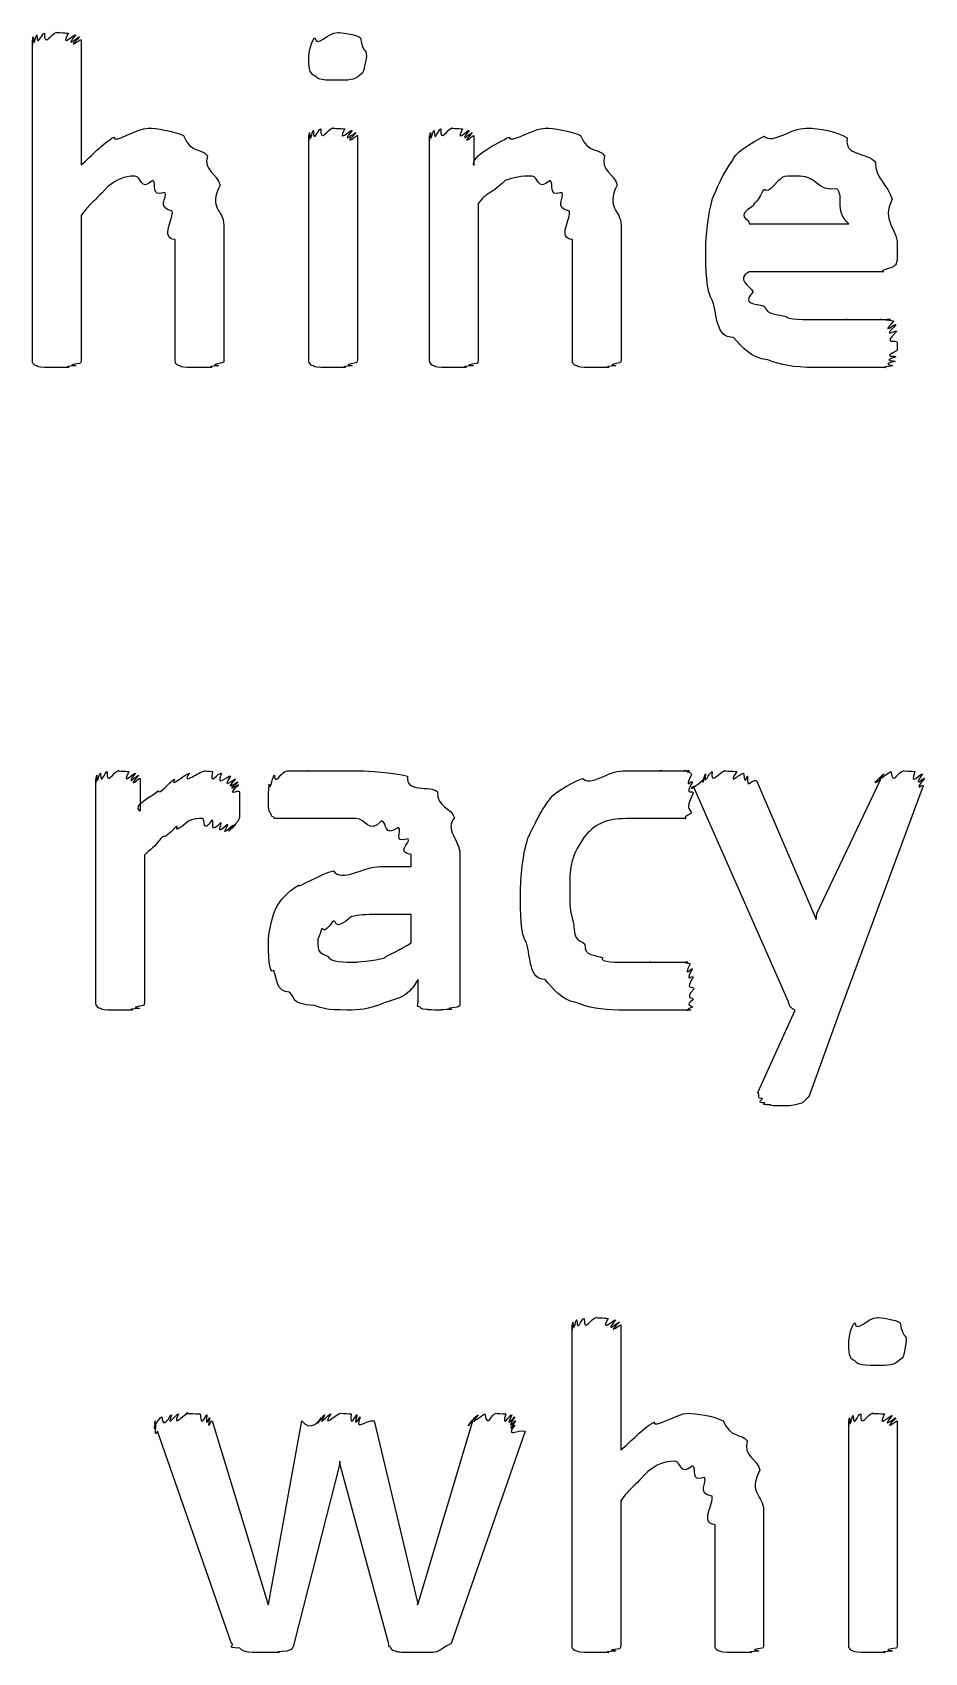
# Model space of a CAD drawing. Header units: millimetres. Extents: x 0 to 216, y 0 to 279.
# Drawn here: x 92.28 to 98.86, y 176.07 to 188.02 of the extents above; entities that cross this region are included whole.
import ezdxf

# ---------------------------------------------------------------- set-up
doc = ezdxf.new("R2010")
doc.units = ezdxf.units.MM
doc.layers.get('0').update_dxf_attribs({"linetype": 'CONTINUOUS'})

msp = doc.modelspace()

# ---------------------------------------------------------------- linework, layer by layer
at = {"color": 0}
for p, q in [((92.2789, 185.602), (92.2789, 187.962)), ((92.6373, 187.962), (92.6373, 187.041)), ((94.7416, 187.84), (94.7416, 187.84)), ((94.3169, 185.602), (94.3169, 187.256)), ((94.6753, 187.256), (94.6753, 185.602)), ((95.2073, 185.602), (95.2073, 187.256)), ((95.5326, 187.256), (95.5326, 187.036)), ((95.5657, 186.755), (95.5657, 185.602)), ((92.6373, 186.666), (92.6373, 185.602)), ((93.69, 186.595), (93.69, 185.602)), ((96.6184, 186.595), (96.6184, 185.602)), ((97.5639, 186.606), (98.2969, 186.606)), ((93.3319, 185.602), (93.3319, 186.49)), ((96.26, 185.602), (96.26, 186.49)), ((98.655, 186.457), (98.655, 186.396)), ((98.5502, 186.253), (97.5639, 186.253)), ((92.7474, 180.865), (92.7474, 182.518)), ((93.0727, 182.518), (93.0727, 182.276)), ((98.0627, 181.521), (98.5312, 182.507)), ((97.8531, 180.87), (97.1532, 182.458)), ((97.6161, 182.502), (98.0571, 181.477)), ((98.8452, 182.463), (98.2334, 180.81)), ((93.8057, 182.336), (93.8057, 182.336)), ((93.1058, 181.951), (93.1058, 180.865)), ((95.0722, 181.868), (95.0722, 181.956)), ((95.4306, 181.962), (95.4306, 180.865)), ((94.8461, 181.868), (95.0722, 181.868)), ((95.0722, 181.515), (94.8351, 181.515)), ((95.0722, 181.306), (95.0722, 181.515)), ((98.0571, 181.477), (98.0627, 181.521)), ((95.1219, 180.865), (95.1219, 181.036)), ((97.1557, 180.964), (97.1557, 180.964)), ((97.627, 180.203), (97.9029, 180.81)), ((98.2334, 180.81), (98.002, 180.17)), ((96.2586, 176.129), (96.2586, 178.488)), ((96.617, 178.488), (96.617, 177.567)), ((98.7213, 178.366), (98.7213, 178.366)), ((93.6032, 177.782), (94.011, 176.443)), ((94.0223, 176.443), (94.2647, 177.782)), ((94.7995, 177.782), (95.1191, 176.443)), ((95.1248, 176.443), (95.5269, 177.782)), ((95.8413, 177.782), (95.8413, 177.782)), ((98.2969, 176.129), (98.2969, 177.782)), ((98.655, 177.782), (98.655, 176.129)), ((93.7465, 176.139), (93.2007, 177.705)), ((95.9129, 177.705), (95.3671, 176.139)), ((94.5459, 177.468), (94.2097, 176.145)), ((94.5459, 177.468), (94.5459, 177.484)), ((94.5459, 177.484), (94.5459, 177.468)), ((94.9043, 176.145), (94.5459, 177.468)), ((96.617, 177.192), (96.617, 176.129)), ((97.3116, 176.129), (97.3116, 177.016)), ((97.6697, 177.121), (97.6697, 176.129)), ((94.011, 176.443), (94.0167, 176.426)), ((94.0167, 176.426), (94.0223, 176.443)), ((95.1191, 176.443), (95.1191, 176.426)), ((95.1191, 176.426), (95.1248, 176.443))]:
    msp.add_line(p, q, dxfattribs=at)
for points in [[(92.2845, 187.984), (92.2898, 187.885), (92.3011, 187.996), (92.3121, 188)], [(92.3121, 188), (92.3149, 187.895), (92.3452, 188.011), (92.3671, 188.011)], [(92.3671, 188.011), (92.3629, 187.898), (92.4221, 188.017), (92.4553, 188.017)], [(92.4553, 188.017), (92.4334, 188.017), (92.5216, 188.014), (92.5435, 188.011)], [(92.5435, 188.011), (92.48, 187.895), (92.5876, 188.007), (92.5985, 188)], [(92.5985, 188), (92.5064, 187.885), (92.6222, 187.991), (92.6264, 187.984)], [(94.361, 187.978), (94.379, 187.898), (94.4506, 188.017), (94.5321, 188.017)], [(94.5321, 188.017), (94.5402, 188.017), (94.6672, 188.003), (94.6975, 187.978)], [(92.2789, 187.962), (92.2789, 187.869), (92.2803, 187.976), (92.2845, 187.984)], [(92.6264, 187.984), (92.5174, 187.874), (92.6373, 187.973), (92.6373, 187.962)], [(94.3169, 187.84), (94.3169, 187.847), (94.331, 187.952), (94.361, 187.978)], [(94.6975, 187.978), (94.7166, 187.851), (94.7416, 187.909), (94.7416, 187.84)], [(94.361, 187.697), (94.3169, 187.711), (94.3169, 187.77), (94.3169, 187.84)], [(94.7416, 187.84), (94.7166, 187.715), (94.7251, 187.728), (94.6919, 187.702)], [(94.5265, 187.664), (94.3751, 187.664), (94.3903, 187.675), (94.361, 187.697)], [(94.6919, 187.702), (94.6549, 187.664), (94.6065, 187.664), (94.5265, 187.664)], [(92.8797, 187.245), (92.8811, 187.193), (93.048, 187.311), (93.1333, 187.311)], [(93.1333, 187.311), (93.1855, 187.311), (93.3221, 187.292), (93.3923, 187.256)], [(94.3225, 187.278), (94.3282, 187.179), (94.3391, 187.29), (94.3501, 187.295)], [(94.3501, 187.295), (94.3529, 187.19), (94.3832, 187.306), (94.4051, 187.306)], [(94.4051, 187.306), (94.4012, 187.193), (94.4605, 187.311), (94.4933, 187.311)], [(94.4933, 187.311), (94.4714, 187.311), (94.5596, 187.308), (94.5815, 187.306)], [(94.5815, 187.306), (94.5183, 187.19), (94.6256, 187.302), (94.6369, 187.295)], [(94.6369, 187.295), (94.5444, 187.179), (94.6602, 187.285), (94.6644, 187.278)], [(95.213, 187.278), (95.214, 187.179), (95.2253, 187.29), (95.2405, 187.295)], [(95.2405, 187.295), (95.2429, 187.19), (95.2708, 187.306), (95.2899, 187.306)], [(95.2899, 187.306), (95.2846, 187.193), (95.3396, 187.311), (95.3728, 187.311)], [(95.3728, 187.311), (95.3463, 187.311), (95.4278, 187.308), (95.4497, 187.306)], [(95.4497, 187.306), (95.3904, 187.19), (95.4885, 187.302), (95.4994, 187.295)], [(95.4994, 187.295), (95.4126, 187.179), (95.5174, 187.285), (95.5216, 187.278)], [(95.7915, 187.245), (95.8025, 187.193), (95.9693, 187.311), (96.0617, 187.311)], [(96.0617, 187.311), (96.114, 187.311), (96.2505, 187.292), (96.3207, 187.256)], [(97.6739, 187.251), (97.7403, 187.193), (97.8683, 187.311), (97.9826, 187.311)], [(97.9826, 187.311), (98.0888, 187.311), (98.2003, 187.287), (98.2857, 187.24)], [(92.6373, 187.041), (92.7156, 187.105), (92.7985, 187.201), (92.8797, 187.245)], [(93.3923, 187.256), (93.4477, 187.12), (93.5246, 187.169), (93.5687, 187.107)], [(94.3169, 187.256), (94.3169, 187.164), (94.3183, 187.27), (94.3225, 187.278)], [(94.6644, 187.278), (94.5554, 187.164), (94.6753, 187.263), (94.6753, 187.256)], [(95.2073, 187.256), (95.2073, 187.164), (95.2087, 187.27), (95.213, 187.278)], [(95.5216, 187.278), (95.4236, 187.164), (95.5326, 187.263), (95.5326, 187.256)], [(95.5326, 187.036), (95.5118, 187.105), (95.7061, 187.201), (95.7915, 187.245)], [(96.3207, 187.256), (96.3757, 187.12), (96.453, 187.169), (96.4971, 187.107)], [(97.4425, 187.074), (97.4383, 187.113), (97.5815, 187.209), (97.6739, 187.251)], [(98.2857, 187.24), (98.2581, 187.102), (98.4402, 187.135), (98.4952, 187.058)], [(93.5687, 187.107), (93.5359, 186.998), (93.6431, 186.976), (93.6625, 186.892)], [(96.4971, 187.107), (96.4639, 186.998), (96.5715, 186.976), (96.5909, 186.892)], [(97.2936, 186.793), (97.313, 186.84), (97.379, 186.997), (97.4425, 187.074)], [(98.4952, 187.058), (98.4857, 186.948), (98.5905, 186.89), (98.6166, 186.788)], [(93.0342, 186.958), (92.9513, 186.958), (92.9019, 186.932), (92.8356, 186.881)], [(93.1665, 186.925), (93.0684, 186.84), (93.085, 186.958), (93.0342, 186.958)], [(93.2547, 186.837), (93.1415, 186.8), (93.2021, 186.906), (93.1665, 186.925)], [(95.764, 186.925), (95.6331, 186.8), (95.6345, 186.849), (95.5657, 186.755)], [(95.9626, 186.958), (95.8797, 186.958), (95.8303, 186.948), (95.764, 186.925)], [(96.0949, 186.925), (95.9968, 186.84), (96.0134, 186.958), (95.9626, 186.958)], [(96.1831, 186.837), (96.0699, 186.8), (96.1305, 186.906), (96.0949, 186.925)], [(97.7787, 186.925), (97.6739, 186.8), (97.6962, 186.881), (97.663, 186.848)], [(97.9385, 186.958), (97.765, 186.958), (97.8256, 186.948), (97.7787, 186.925)], [(98.2087, 186.865), (98.0627, 186.84), (98.0599, 186.958), (97.9385, 186.958)], [(92.8356, 186.881), (92.7047, 186.741), (92.7061, 186.761), (92.6373, 186.666)], [(93.3097, 186.7), (93.1898, 186.723), (93.2794, 186.8), (93.2547, 186.837)], [(93.6625, 186.892), (93.5715, 186.716), (93.69, 186.712), (93.69, 186.595)], [(96.2381, 186.7), (96.1182, 186.723), (96.2078, 186.8), (96.1831, 186.837)], [(96.5909, 186.892), (96.4999, 186.716), (96.6184, 186.712), (96.6184, 186.595)], [(97.663, 186.848), (97.6104, 186.738), (97.6094, 186.782), (97.5914, 186.738)], [(98.2969, 186.606), (98.1837, 186.716), (98.2708, 186.801), (98.2087, 186.865)], [(93.3319, 186.49), (93.2159, 186.498), (93.3235, 186.647), (93.3097, 186.7)], [(96.26, 186.49), (96.1443, 186.498), (96.2519, 186.647), (96.2381, 186.7)], [(97.2439, 186.424), (97.2439, 186.502), (97.2605, 186.683), (97.2936, 186.793)], [(97.5914, 186.738), (97.4563, 186.653), (97.5639, 186.653), (97.5639, 186.606)], [(98.6166, 186.788), (98.5365, 186.624), (98.655, 186.574), (98.655, 186.457)], [(97.2936, 186.038), (97.2439, 186.101), (97.2439, 186.276), (97.2439, 186.424)], [(98.655, 186.396), (98.655, 186.297), (98.6441, 186.308), (98.6222, 186.286)], [(97.5639, 186.253), (97.4563, 186.198), (97.572, 186.148), (97.5914, 186.104)], [(98.6222, 186.286), (98.4924, 186.253), (98.5753, 186.253), (98.5502, 186.253)], [(97.5914, 186.104), (97.4933, 185.995), (97.6383, 186.027), (97.6796, 185.994)], [(97.4478, 185.768), (97.313, 185.768), (97.3296, 185.93), (97.2936, 186.038)], [(97.6796, 185.994), (97.6919, 185.933), (97.7731, 185.94), (97.8394, 185.922)], [(97.8394, 185.922), (97.8242, 185.9), (97.9854, 185.9), (98.0818, 185.9)], [(98.0818, 185.9), (98.1149, 185.9), (98.2267, 185.9), (98.2857, 185.9)], [(98.2857, 185.9), (98.232, 185.9), (98.3933, 185.9), (98.4345, 185.9)], [(98.4345, 185.9), (98.4345, 185.9), (98.5132, 185.9), (98.5393, 185.9)], [(98.5393, 185.9), (98.4899, 185.9), (98.5905, 185.9), (98.6056, 185.9)], [(98.6056, 185.9), (98.5146, 185.9), (98.6236, 185.896), (98.6275, 185.889)], [(98.6275, 185.889), (98.5255, 185.771), (98.6398, 185.875), (98.6441, 185.862)], [(98.6441, 185.862), (98.534, 185.746), (98.6497, 185.834), (98.6497, 185.812)], [(97.7015, 185.602), (97.5663, 185.62), (97.5169, 185.693), (97.4478, 185.768)], [(98.6497, 185.812), (98.5365, 185.702), (98.655, 185.762), (98.655, 185.729)], [(98.6441, 185.625), (98.5298, 185.587), (98.6413, 185.602), (98.6384, 185.591)], [(98.6497, 185.669), (98.534, 185.613), (98.6469, 185.638), (98.6441, 185.625)], [(98.655, 185.729), (98.655, 185.646), (98.6525, 185.686), (98.6497, 185.669)], [(92.2845, 185.575), (92.2789, 185.572), (92.2789, 185.591), (92.2789, 185.602)], [(92.3121, 185.558), (92.2898, 185.561), (92.2913, 185.571), (92.2845, 185.575)], [(92.3671, 185.547), (92.3149, 185.55), (92.3258, 185.554), (92.3121, 185.558)], [(92.4553, 185.547), (92.3629, 185.547), (92.3918, 185.547), (92.3671, 185.547)], [(92.5435, 185.547), (92.4334, 185.547), (92.4913, 185.547), (92.4553, 185.547)], [(92.5985, 185.558), (92.48, 185.55), (92.5682, 185.55), (92.5435, 185.547)], [(92.6264, 185.575), (92.5064, 185.561), (92.6123, 185.565), (92.5985, 185.558)], [(92.6373, 185.602), (92.6345, 185.572), (92.6331, 185.582), (92.6264, 185.575)], [(93.3372, 185.575), (93.333, 185.572), (93.3319, 185.591), (93.3319, 185.602)], [(93.3648, 185.558), (93.3443, 185.561), (93.3443, 185.571), (93.3372, 185.575)], [(93.4201, 185.547), (93.3704, 185.55), (93.3785, 185.554), (93.3648, 185.558)], [(93.5136, 185.547), (93.4173, 185.547), (93.4448, 185.547), (93.4201, 185.547)], [(93.5965, 185.547), (93.4875, 185.547), (93.5468, 185.547), (93.5136, 185.547)], [(93.6516, 185.558), (93.5359, 185.55), (93.6212, 185.55), (93.5965, 185.547)], [(93.6791, 185.581), (93.5605, 185.561), (93.6653, 185.565), (93.6516, 185.558)], [(93.69, 185.602), (93.69, 185.576), (93.6858, 185.587), (93.6791, 185.581)], [(94.3225, 185.581), (94.3169, 185.576), (94.3169, 185.594), (94.3169, 185.602)], [(94.3501, 185.558), (94.3282, 185.561), (94.3296, 185.572), (94.3225, 185.581)], [(94.4051, 185.547), (94.3529, 185.55), (94.3638, 185.554), (94.3501, 185.558)], [(94.4933, 185.547), (94.4012, 185.547), (94.4301, 185.547), (94.4051, 185.547)], [(94.5815, 185.547), (94.4714, 185.547), (94.5293, 185.547), (94.4933, 185.547)], [(94.6369, 185.558), (94.5183, 185.55), (94.6065, 185.55), (94.5815, 185.547)], [(94.6644, 185.581), (94.5444, 185.561), (94.6506, 185.565), (94.6369, 185.558)], [(94.6753, 185.602), (94.6725, 185.576), (94.6711, 185.587), (94.6644, 185.581)], [(95.213, 185.581), (95.2073, 185.576), (95.2073, 185.594), (95.2073, 185.602)], [(95.2405, 185.558), (95.2183, 185.561), (95.2197, 185.572), (95.213, 185.581)], [(95.2955, 185.547), (95.2429, 185.55), (95.2542, 185.554), (95.2405, 185.558)], [(95.3837, 185.547), (95.2913, 185.547), (95.3202, 185.547), (95.2955, 185.547)], [(95.4719, 185.547), (95.3615, 185.547), (95.4193, 185.547), (95.3837, 185.547)], [(95.5269, 185.558), (95.4084, 185.55), (95.4966, 185.55), (95.4719, 185.547)], [(95.5544, 185.575), (95.4345, 185.561), (95.5407, 185.565), (95.5269, 185.558)], [(95.5657, 185.602), (95.5629, 185.572), (95.5615, 185.582), (95.5544, 185.575)], [(96.2656, 185.575), (96.2614, 185.572), (96.26, 185.591), (96.26, 185.602)], [(96.2932, 185.558), (96.2724, 185.561), (96.2724, 185.571), (96.2656, 185.575)], [(96.3482, 185.547), (96.2988, 185.55), (96.3069, 185.554), (96.2932, 185.558)], [(96.442, 185.547), (96.3454, 185.547), (96.3732, 185.547), (96.3482, 185.547)], [(96.5246, 185.547), (96.4159, 185.547), (96.4752, 185.547), (96.442, 185.547)], [(96.58, 185.558), (96.4639, 185.55), (96.5496, 185.55), (96.5246, 185.547)], [(96.6075, 185.581), (96.489, 185.561), (96.5937, 185.565), (96.58, 185.558)], [(96.6184, 185.602), (96.6184, 185.576), (96.6142, 185.587), (96.6075, 185.581)], [(98.0489, 185.547), (97.8835, 185.547), (97.8006, 185.565), (97.7015, 185.602)], [(98.2638, 185.547), (98.093, 185.547), (98.1258, 185.547), (98.0489, 185.547)], [(98.4402, 185.547), (98.3424, 185.547), (98.3298, 185.547), (98.2638, 185.547)], [(98.5668, 185.547), (98.4458, 185.547), (98.4913, 185.547), (98.4402, 185.547)], [(98.6222, 185.558), (98.5118, 185.547), (98.6, 185.547), (98.5668, 185.547)], [(98.6384, 185.591), (98.5227, 185.565), (98.6289, 185.569), (98.6222, 185.558)], [(92.7474, 182.518), (92.7474, 182.426), (92.7488, 182.532), (92.753, 182.541)], [(92.753, 182.541), (92.7544, 182.441), (92.7654, 182.553), (92.7806, 182.557)], [(92.7806, 182.557), (92.7834, 182.452), (92.8109, 182.568), (92.8303, 182.568)], [(92.8303, 182.568), (92.8247, 182.455), (92.8797, 182.573), (92.9128, 182.573)], [(92.9128, 182.573), (92.8867, 182.573), (92.9679, 182.571), (92.9901, 182.568)], [(92.9901, 182.568), (92.9308, 182.452), (93.0286, 182.564), (93.0395, 182.557)], [(93.0395, 182.557), (92.9527, 182.441), (93.0575, 182.547), (93.0617, 182.541)], [(93.0617, 182.541), (92.964, 182.426), (93.0727, 182.525), (93.0727, 182.518)], [(93.2049, 182.425), (93.2134, 182.393), (93.2889, 182.491), (93.3263, 182.513)], [(93.3263, 182.513), (93.2878, 182.437), (93.3993, 182.549), (93.4364, 182.557)], [(93.4364, 182.557), (93.3648, 182.455), (93.515, 182.573), (93.5524, 182.573)], [(93.5524, 182.573), (93.533, 182.573), (93.5852, 182.571), (93.6075, 182.568)], [(93.6075, 182.568), (93.5771, 182.452), (93.6516, 182.564), (93.6734, 182.557)], [(93.6734, 182.557), (93.6255, 182.437), (93.7204, 182.542), (93.7398, 182.535)], [(93.7398, 182.535), (93.6625, 182.422), (93.7701, 182.52), (93.7782, 182.513)], [(93.7782, 182.513), (93.6763, 182.408), (93.7906, 182.498), (93.7948, 182.491)], [(94.0248, 182.474), (94.0304, 182.411), (94.0442, 182.518), (94.0636, 182.541)], [(94.0636, 182.541), (94.0664, 182.455), (94.113, 182.573), (94.1571, 182.573)], [(94.1571, 182.573), (94.1546, 182.573), (94.2523, 182.573), (94.3116, 182.573)], [(94.3116, 182.573), (94.2728, 182.573), (94.433, 182.573), (94.4989, 182.573)], [(94.4989, 182.573), (94.5265, 182.573), (94.6383, 182.573), (94.7085, 182.573)], [(94.7085, 182.573), (94.7279, 182.573), (94.9523, 182.56), (95.0447, 182.535)], [(95.0447, 182.535), (95.0295, 182.404), (95.2101, 182.47), (95.2652, 182.419)], [(96.0921, 182.359), (96.0893, 182.386), (96.2424, 182.485), (96.3344, 182.518)], [(96.3344, 182.518), (96.3909, 182.455), (96.5246, 182.573), (96.6322, 182.573)], [(96.6322, 182.573), (96.6668, 182.573), (96.7327, 182.573), (96.7811, 182.573)], [(96.7811, 182.573), (96.7659, 182.573), (96.8774, 182.573), (96.9186, 182.573)], [(96.9186, 182.573), (96.847, 182.573), (96.9959, 182.573), (97.0291, 182.573)], [(97.0291, 182.573), (97.0305, 182.573), (97.0841, 182.573), (97.095, 182.573)], [(97.095, 182.573), (97.0566, 182.573), (97.1187, 182.573), (97.1229, 182.573)], [(97.1229, 182.573), (97.0675, 182.573), (97.1352, 182.564), (97.1391, 182.546)], [(97.1391, 182.546), (97.0746, 182.422), (97.1448, 182.513), (97.1448, 182.491)], [(97.1532, 182.458), (97.0911, 182.404), (97.2301, 182.503), (97.2301, 182.518)], [(97.2301, 182.518), (97.2083, 182.433), (97.233, 182.543), (97.2414, 182.552)], [(97.2414, 182.552), (97.2263, 182.448), (97.2689, 182.564), (97.2908, 182.568)], [(97.2908, 182.568), (97.2742, 182.455), (97.3473, 182.573), (97.3847, 182.573)], [(97.3847, 182.573), (97.3473, 182.573), (97.4506, 182.571), (97.4729, 182.568)], [(97.4729, 182.568), (97.3914, 182.452), (97.5113, 182.564), (97.5222, 182.557)], [(97.5222, 182.557), (97.5349, 182.441), (97.5459, 182.546), (97.5501, 182.535)], [(97.5501, 182.535), (97.5459, 182.422), (97.579, 182.516), (97.6161, 182.502)], [(98.5312, 182.507), (98.4345, 182.437), (98.5478, 182.547), (98.5587, 182.552)], [(98.5587, 182.552), (98.4567, 182.448), (98.5862, 182.564), (98.6084, 182.568)], [(98.6084, 182.568), (98.6194, 182.455), (98.6607, 182.573), (98.7019, 182.573)], [(98.7019, 182.573), (98.6924, 182.573), (98.7626, 182.571), (98.7848, 182.568)], [(98.7848, 182.568), (98.7407, 182.448), (98.8289, 182.558), (98.8399, 182.552)], [(98.8399, 182.552), (98.7626, 182.433), (98.8564, 182.532), (98.8564, 182.518)], [(98.8564, 182.518), (98.7626, 182.404), (98.8522, 182.485), (98.8452, 182.463)], [(93.0727, 182.276), (93.012, 182.32), (93.1637, 182.388), (93.2049, 182.425)], [(93.7948, 182.491), (93.6847, 182.397), (93.8004, 182.48), (93.8004, 182.469)], [(93.8004, 182.469), (93.6872, 182.375), (93.8057, 182.441), (93.8057, 182.419)], [(93.8057, 182.419), (93.8057, 182.334), (93.8057, 182.372), (93.8057, 182.336)], [(94.0195, 182.375), (94.0195, 182.367), (94.0209, 182.452), (94.0248, 182.474)], [(95.2652, 182.419), (95.2609, 182.301), (95.3657, 182.304), (95.3918, 182.226)], [(97.1448, 182.491), (97.0788, 182.378), (97.1504, 182.441), (97.1504, 182.408)], [(97.1504, 182.408), (97.0788, 182.276), (97.1448, 182.288), (97.1338, 182.259)], [(93.8057, 182.336), (93.8057, 182.265), (93.8057, 182.276), (93.8057, 182.254)], [(94.0195, 182.309), (94.0195, 182.301), (94.0195, 182.353), (94.0195, 182.375)], [(94.0361, 182.259), (94.0223, 182.261), (94.0223, 182.29), (94.0195, 182.309)], [(95.9323, 182.077), (95.9541, 182.122), (96.0258, 182.284), (96.0921, 182.359)], [(93.3372, 182.16), (93.2243, 182.044), (93.267, 182.113), (93.2272, 182.077)], [(93.4311, 182.204), (93.2903, 182.084), (93.3704, 182.182), (93.3372, 182.16)], [(93.5302, 182.221), (93.4709, 182.221), (93.4642, 182.215), (93.4311, 182.204)], [(93.6018, 182.21), (93.5302, 182.102), (93.5549, 182.221), (93.5302, 182.221)], [(93.6681, 182.193), (93.5771, 182.091), (93.6265, 182.205), (93.6018, 182.21)], [(93.7175, 182.177), (93.6142, 182.08), (93.6858, 182.189), (93.6681, 182.193)], [(93.7563, 182.171), (93.6431, 182.069), (93.7313, 182.173), (93.7175, 182.177)], [(93.7782, 182.177), (93.6653, 182.069), (93.7673, 182.171), (93.7563, 182.171)], [(93.7948, 182.204), (93.6763, 182.08), (93.7853, 182.184), (93.7782, 182.177)], [(93.8057, 182.254), (93.8057, 182.221), (93.8018, 182.215), (93.7948, 182.204)], [(94.058, 182.232), (94.0375, 182.234), (94.0428, 182.248), (94.0361, 182.259)], [(94.0855, 182.221), (94.0523, 182.221), (94.065, 182.223), (94.058, 182.232)], [(94.1571, 182.221), (94.0774, 182.221), (94.0992, 182.221), (94.0855, 182.221)], [(94.2785, 182.221), (94.1433, 182.221), (94.1903, 182.221), (94.1571, 182.221)], [(94.4439, 182.221), (94.3571, 182.221), (94.3254, 182.221), (94.2785, 182.221)], [(94.6644, 182.221), (94.4852, 182.221), (94.5099, 182.221), (94.4439, 182.221)], [(94.8517, 182.204), (94.7579, 182.102), (94.7374, 182.221), (94.6644, 182.221)], [(94.9784, 182.155), (94.8602, 182.08), (94.9029, 182.193), (94.8517, 182.204)], [(95.0503, 182.072), (94.9262, 182.036), (95.0115, 182.132), (94.9784, 182.155)], [(95.3918, 182.226), (95.3121, 182.146), (95.4306, 182.061), (95.4306, 181.962)], [(96.6597, 182.221), (96.4971, 182.221), (96.4187, 182.174), (96.3454, 182.083)], [(96.8304, 182.221), (96.6996, 182.221), (96.726, 182.221), (96.6597, 182.221)], [(96.9518, 182.221), (96.9133, 182.221), (96.8774, 182.221), (96.8304, 182.221)], [(97.04, 182.221), (96.9821, 182.221), (96.9878, 182.221), (96.9518, 182.221)], [(97.095, 182.221), (97.0262, 182.221), (97.0622, 182.221), (97.04, 182.221)], [(97.1338, 182.259), (97.0566, 182.221), (97.1091, 182.221), (97.095, 182.221)], [(93.2272, 182.077), (93.1471, 181.974), (93.1499, 182.002), (93.1058, 181.951)], [(95.0722, 181.956), (94.9565, 181.97), (95.0641, 182.039), (95.0503, 182.072)], [(95.8769, 181.67), (95.8769, 181.78), (95.8949, 181.967), (95.9323, 182.077)], [(96.3454, 182.083), (96.2367, 181.919), (96.2409, 181.858), (96.2409, 181.686)], [(94.24, 181.73), (94.2358, 181.705), (94.3956, 181.813), (94.4989, 181.835)], [(94.4989, 181.835), (94.5596, 181.749), (94.7166, 181.868), (94.8461, 181.868)], [(94.0745, 181.559), (94.0964, 181.615), (94.1698, 181.686), (94.24, 181.73)], [(95.921, 181.306), (95.8769, 181.364), (95.8769, 181.533), (95.8769, 181.67)], [(96.2409, 181.686), (96.2367, 181.54), (96.2491, 181.521), (96.2685, 181.454)], [(94.0195, 181.317), (94.0195, 181.357), (94.0375, 181.489), (94.0745, 181.559)], [(94.4933, 181.466), (94.4164, 181.35), (94.4287, 181.43), (94.4107, 181.405)], [(94.6312, 181.499), (94.4894, 181.379), (94.5293, 181.479), (94.4933, 181.466)], [(94.8351, 181.515), (94.7208, 181.515), (94.6891, 181.51), (94.6312, 181.499)], [(96.2685, 181.454), (96.2738, 181.295), (96.314, 181.339), (96.351, 181.295)], [(94.058, 181.102), (94.0195, 181.066), (94.0195, 181.235), (94.0195, 181.317)], [(94.4107, 181.405), (94.379, 181.302), (94.3832, 181.357), (94.3832, 181.328)], [(94.3832, 181.328), (94.379, 181.22), (94.4065, 181.235), (94.4548, 181.206)], [(94.4548, 181.206), (94.4785, 181.162), (94.5776, 181.162), (94.6697, 181.162)], [(94.6697, 181.162), (94.6436, 181.162), (94.8104, 181.174), (94.8739, 181.195)], [(94.8739, 181.195), (94.8863, 181.209), (95.002, 181.258), (95.0722, 181.306)], [(96.0589, 181.036), (95.939, 181.033), (95.9541, 181.198), (95.921, 181.306)], [(96.351, 181.295), (96.3468, 181.206), (96.4311, 181.218), (96.4833, 181.195)], [(96.4833, 181.195), (96.453, 181.162), (96.599, 181.162), (96.6653, 181.162)], [(94.1737, 180.942), (94.0745, 180.942), (94.0869, 181.038), (94.058, 181.102)], [(96.6653, 181.162), (96.7038, 181.162), (96.7878, 181.162), (96.8361, 181.162)], [(96.8361, 181.162), (96.799, 181.162), (96.9257, 181.162), (96.9627, 181.162)], [(96.9627, 181.162), (96.9906, 181.162), (97.0291, 181.162), (97.0509, 181.162)], [(97.0509, 181.162), (97.0372, 181.162), (97.0964, 181.162), (97.1116, 181.162)], [(97.1116, 181.162), (97.0594, 181.162), (97.1243, 181.158), (97.1282, 181.151)], [(97.1282, 181.151), (97.0703, 181.03), (97.1405, 181.131), (97.1448, 181.113)], [(97.1448, 181.113), (97.0788, 180.997), (97.1504, 181.077), (97.1504, 181.052)], [(95.1219, 181.036), (95.0337, 180.883), (94.9674, 180.901), (94.8792, 180.865)], [(96.285, 180.865), (96.1775, 180.887), (96.121, 180.961), (96.0589, 181.036)], [(97.1504, 181.052), (97.0813, 180.945), (97.1557, 180.997), (97.1557, 180.964)], [(97.1557, 180.964), (97.0813, 180.883), (97.1532, 180.909), (97.1504, 180.887)], [(92.753, 180.843), (92.7474, 180.838), (92.7474, 180.856), (92.7474, 180.865)], [(92.7806, 180.821), (92.7587, 180.823), (92.7597, 180.835), (92.753, 180.843)], [(93.0949, 180.843), (92.9749, 180.823), (93.0811, 180.828), (93.0674, 180.821)], [(93.1058, 180.865), (93.103, 180.838), (93.1016, 180.85), (93.0949, 180.843)], [(94.3557, 180.843), (94.1737, 180.854), (94.2248, 180.898), (94.1737, 180.942)], [(94.5981, 180.81), (94.4344, 180.81), (94.4287, 180.821), (94.3557, 180.843)], [(94.8792, 180.865), (94.7388, 180.81), (94.6975, 180.81), (94.5981, 180.81)], [(95.1385, 180.832), (95.1068, 180.832), (95.1219, 180.85), (95.1219, 180.865)], [(95.4306, 180.865), (95.4306, 180.832), (95.425, 180.838), (95.414, 180.832)], [(96.599, 180.81), (96.4752, 180.81), (96.3757, 180.828), (96.285, 180.865)], [(97.1504, 180.887), (97.0788, 180.838), (97.1476, 180.846), (97.1448, 180.832)], [(97.8697, 180.832), (97.8613, 180.835), (97.856, 180.855), (97.8531, 180.87)], [(92.8356, 180.81), (92.7834, 180.812), (92.7943, 180.817), (92.7806, 180.821)], [(92.9238, 180.81), (92.8317, 180.81), (92.8606, 180.81), (92.8356, 180.81)], [(93.012, 180.81), (92.9019, 180.81), (92.9598, 180.81), (92.9238, 180.81)], [(93.0674, 180.821), (92.9488, 180.812), (93.037, 180.812), (93.012, 180.81)], [(95.1879, 180.815), (95.1286, 180.817), (95.1495, 180.823), (95.1385, 180.832)], [(95.2761, 180.81), (95.1727, 180.81), (95.2101, 180.811), (95.1879, 180.815)], [(95.3643, 180.815), (95.25, 180.81), (95.3163, 180.81), (95.2761, 180.81)], [(95.414, 180.832), (95.2899, 180.817), (95.3865, 180.818), (95.3643, 180.815)], [(96.7588, 180.81), (96.6488, 180.81), (96.6541, 180.81), (96.599, 180.81)], [(96.9077, 180.81), (96.7549, 180.81), (96.8142, 180.81), (96.7588, 180.81)], [(97.0291, 180.81), (96.9642, 180.81), (96.9546, 180.81), (96.9077, 180.81)], [(97.1063, 180.81), (97.0347, 180.81), (97.065, 180.81), (97.0291, 180.81)], [(97.1338, 180.81), (97.0636, 180.81), (97.1201, 180.81), (97.1063, 180.81)], [(97.1448, 180.832), (97.0746, 180.81), (97.1405, 180.81), (97.1338, 180.81)], [(97.9029, 180.81), (97.8807, 180.812), (97.8807, 180.821), (97.8697, 180.832)], [(97.6602, 180.159), (97.6119, 180.152), (97.6492, 180.185), (97.627, 180.203)], [(97.6768, 180.126), (97.6119, 180.126), (97.6602, 180.145), (97.6602, 180.159)], [(97.7209, 180.11), (97.6341, 180.112), (97.6877, 180.119), (97.6768, 180.126)], [(97.9413, 180.121), (97.8877, 180.104), (97.8655, 180.104), (97.8034, 180.104)], [(98.002, 180.17), (97.9495, 180.126), (97.9745, 180.132), (97.9413, 180.121)], [(97.8034, 180.104), (97.6739, 180.104), (97.7427, 180.107), (97.7209, 180.11)], [(96.2586, 178.488), (96.2586, 178.395), (96.26, 178.501), (96.2642, 178.51)], [(96.2642, 178.51), (96.2699, 178.41), (96.2808, 178.522), (96.2918, 178.526)], [(96.2918, 178.526), (96.2946, 178.422), (96.3249, 178.537), (96.3468, 178.537)], [(96.3468, 178.537), (96.3429, 178.424), (96.4022, 178.543), (96.435, 178.543)], [(96.435, 178.543), (96.4131, 178.543), (96.5013, 178.54), (96.5232, 178.537)], [(96.5232, 178.537), (96.46, 178.422), (96.5673, 178.533), (96.5786, 178.526)], [(96.5786, 178.526), (96.4861, 178.41), (96.6018, 178.516), (96.6061, 178.51)], [(96.6061, 178.51), (96.4971, 178.399), (96.617, 178.499), (96.617, 178.488)], [(98.2969, 178.366), (98.2969, 178.373), (98.3107, 178.478), (98.341, 178.504)], [(98.341, 178.504), (98.359, 178.424), (98.4306, 178.543), (98.5118, 178.543)], [(98.5118, 178.543), (98.5202, 178.543), (98.6469, 178.529), (98.6772, 178.504)], [(98.6772, 178.504), (98.6966, 178.377), (98.7213, 178.435), (98.7213, 178.366)], [(98.341, 178.223), (98.2969, 178.237), (98.2969, 178.296), (98.2969, 178.366)], [(98.7213, 178.366), (98.6966, 178.241), (98.7048, 178.253), (98.6716, 178.229)], [(98.5061, 178.19), (98.3548, 178.19), (98.37, 178.201), (98.341, 178.223)], [(98.6716, 178.229), (98.6345, 178.19), (98.5862, 178.19), (98.5061, 178.19)], [(93.1845, 177.782), (93.1679, 177.694), (93.2007, 177.801), (93.2339, 177.81)], [(93.1898, 177.749), (93.1679, 177.675), (93.1845, 177.774), (93.1845, 177.782)], [(93.2007, 177.705), (93.1746, 177.65), (93.1926, 177.738), (93.1898, 177.749)], [(93.2339, 177.81), (93.2367, 177.708), (93.2946, 177.822), (93.3055, 177.826)], [(93.3055, 177.826), (93.2628, 177.716), (93.3358, 177.832), (93.3552, 177.832)], [(93.3552, 177.832), (93.3027, 177.719), (93.4007, 177.837), (93.4268, 177.837)], [(93.4268, 177.837), (93.3662, 177.837), (93.4932, 177.835), (93.515, 177.832)], [(93.515, 177.832), (93.5274, 177.716), (93.5535, 177.829), (93.5648, 177.826)], [(93.5648, 177.826), (93.5496, 177.708), (93.5824, 177.815), (93.5867, 177.804)], [(93.5867, 177.804), (93.5605, 177.69), (93.599, 177.789), (93.6032, 177.782)], [(94.2647, 177.782), (94.3321, 177.69), (94.404, 177.796), (94.4079, 177.804)], [(94.4079, 177.804), (94.3434, 177.708), (94.4245, 177.822), (94.4354, 177.826)], [(94.4354, 177.826), (94.3652, 177.716), (94.4605, 177.832), (94.4795, 177.832)], [(94.4795, 177.832), (94.4051, 177.719), (94.525, 177.837), (94.5515, 177.837)], [(94.5515, 177.837), (94.5815, 177.837), (94.6094, 177.835), (94.6284, 177.832)], [(94.6284, 177.832), (94.6189, 177.716), (94.6616, 177.829), (94.6725, 177.826)], [(94.6725, 177.826), (94.6408, 177.708), (94.6905, 177.817), (94.6947, 177.81)], [(94.6947, 177.81), (94.652, 177.694), (94.736, 177.793), (94.7995, 177.782)], [(95.5269, 177.782), (95.4387, 177.69), (95.534, 177.796), (95.5379, 177.804)], [(95.5379, 177.804), (95.4497, 177.708), (95.5544, 177.822), (95.5657, 177.826)], [(95.5657, 177.826), (95.4747, 177.716), (95.5957, 177.832), (95.6151, 177.832)], [(95.6151, 177.832), (95.6331, 177.719), (95.6649, 177.837), (95.698, 177.837)], [(95.698, 177.837), (95.6952, 177.837), (95.7502, 177.835), (95.7696, 177.832)], [(95.7696, 177.832), (95.7322, 177.716), (95.8025, 177.829), (95.8137, 177.826)], [(95.8137, 177.826), (95.7545, 177.708), (95.8314, 177.817), (95.8356, 177.81)], [(95.8356, 177.749), (95.7584, 177.65), (95.8603, 177.723), (95.9129, 177.705)], [(95.8356, 177.81), (95.7612, 177.694), (95.8413, 177.793), (95.8413, 177.782)], [(95.8413, 177.782), (95.7612, 177.675), (95.8384, 177.763), (95.8356, 177.749)], [(96.617, 177.567), (96.6957, 177.631), (96.7782, 177.727), (96.8597, 177.771)], [(96.8597, 177.771), (96.8608, 177.719), (97.0276, 177.837), (97.113, 177.837)], [(97.113, 177.837), (97.1656, 177.837), (97.3018, 177.818), (97.3723, 177.782)], [(97.3723, 177.782), (97.4273, 177.646), (97.5046, 177.695), (97.5487, 177.633)], [(98.2969, 177.782), (98.2969, 177.69), (98.2984, 177.796), (98.3022, 177.804)], [(98.3022, 177.804), (98.3079, 177.705), (98.3188, 177.817), (98.3298, 177.821)], [(98.3298, 177.821), (98.3326, 177.716), (98.3629, 177.832), (98.3851, 177.832)], [(98.3851, 177.832), (98.3809, 177.719), (98.4402, 177.837), (98.4733, 177.837)], [(98.4733, 177.837), (98.4511, 177.837), (98.5393, 177.835), (98.5615, 177.832)], [(98.5615, 177.832), (98.498, 177.716), (98.6056, 177.828), (98.6166, 177.821)], [(98.6166, 177.821), (98.5241, 177.705), (98.6398, 177.811), (98.6441, 177.804)], [(98.6441, 177.804), (98.5354, 177.69), (98.655, 177.789), (98.655, 177.782)], [(97.5487, 177.633), (97.5155, 177.524), (97.6231, 177.502), (97.6422, 177.418)], [(96.8156, 177.407), (96.6844, 177.267), (96.6858, 177.287), (96.617, 177.192)], [(97.0139, 177.484), (96.9313, 177.484), (96.8816, 177.458), (96.8156, 177.407)], [(97.1462, 177.451), (97.0485, 177.366), (97.065, 177.484), (97.0139, 177.484)], [(97.2344, 177.363), (97.1215, 177.326), (97.1822, 177.432), (97.1462, 177.451)], [(97.6422, 177.418), (97.5512, 177.242), (97.6697, 177.238), (97.6697, 177.121)], [(97.2894, 177.225), (97.1695, 177.249), (97.2591, 177.326), (97.2344, 177.363)], [(97.3116, 177.016), (97.1959, 177.024), (97.3032, 177.173), (97.2894, 177.225)], [(93.8071, 176.106), (93.6928, 176.106), (93.7796, 176.129), (93.7465, 176.139)], [(93.8403, 176.084), (93.8251, 176.087), (93.8142, 176.098), (93.8071, 176.106)], [(93.901, 176.073), (93.8541, 176.076), (93.8541, 176.08), (93.8403, 176.084)], [(94.0001, 176.073), (93.9063, 176.073), (93.9257, 176.073), (93.901, 176.073)], [(94.0939, 176.073), (93.9835, 176.073), (94.0361, 176.073), (94.0001, 176.073)], [(94.1546, 176.084), (94.0347, 176.076), (94.1186, 176.076), (94.0939, 176.073)], [(94.1931, 176.106), (94.1846, 176.087), (94.1723, 176.091), (94.1546, 176.084)], [(94.2097, 176.145), (94.1998, 176.106), (94.1998, 176.117), (94.1931, 176.106)], [(94.9205, 176.112), (94.9053, 176.109), (94.9068, 176.134), (94.9043, 176.145)], [(94.9537, 176.084), (94.9205, 176.087), (94.9276, 176.101), (94.9205, 176.112)], [(95.02, 176.073), (94.9537, 176.076), (94.9717, 176.08), (94.9537, 176.084)], [(95.1191, 176.073), (95.0048, 176.073), (95.0447, 176.073), (95.02, 176.073)], [(95.213, 176.073), (95.0817, 176.073), (95.1548, 176.073), (95.1191, 176.073)], [(95.2733, 176.084), (95.2514, 176.076), (95.2377, 176.076), (95.213, 176.073)], [(95.3064, 176.106), (95.2803, 176.087), (95.287, 176.091), (95.2733, 176.084)], [(95.3671, 176.139), (95.2955, 176.102), (95.3135, 176.113), (95.3064, 176.106)], [(96.2642, 176.101), (96.2586, 176.098), (96.2586, 176.117), (96.2586, 176.129)], [(96.2918, 176.084), (96.2699, 176.087), (96.2713, 176.097), (96.2642, 176.101)], [(96.3468, 176.073), (96.2946, 176.076), (96.3055, 176.08), (96.2918, 176.084)], [(96.435, 176.073), (96.3429, 176.073), (96.3718, 176.073), (96.3468, 176.073)], [(96.5232, 176.073), (96.4131, 176.073), (96.471, 176.073), (96.435, 176.073)], [(96.5786, 176.084), (96.46, 176.076), (96.5482, 176.076), (96.5232, 176.073)], [(96.6061, 176.101), (96.4861, 176.087), (96.5923, 176.091), (96.5786, 176.084)], [(96.617, 176.129), (96.6142, 176.098), (96.6128, 176.108), (96.6061, 176.101)], [(97.3169, 176.101), (97.313, 176.098), (97.3116, 176.117), (97.3116, 176.129)], [(97.3448, 176.084), (97.324, 176.087), (97.324, 176.097), (97.3169, 176.101)], [(97.3998, 176.073), (97.3501, 176.076), (97.3585, 176.08), (97.3448, 176.084)], [(97.4933, 176.073), (97.397, 176.073), (97.4245, 176.073), (97.3998, 176.073)], [(97.5762, 176.073), (97.4672, 176.073), (97.5265, 176.073), (97.4933, 176.073)], [(97.6313, 176.084), (97.5155, 176.076), (97.6009, 176.076), (97.5762, 176.073)], [(97.6588, 176.106), (97.5402, 176.087), (97.645, 176.091), (97.6313, 176.084)], [(97.6697, 176.129), (97.6697, 176.102), (97.6658, 176.113), (97.6588, 176.106)], [(98.3022, 176.106), (98.2969, 176.102), (98.2969, 176.12), (98.2969, 176.129)], [(98.3298, 176.084), (98.3079, 176.087), (98.3093, 176.098), (98.3022, 176.106)], [(98.3851, 176.073), (98.3326, 176.076), (98.3439, 176.08), (98.3298, 176.084)], [(98.4733, 176.073), (98.3809, 176.073), (98.4098, 176.073), (98.3851, 176.073)], [(98.5615, 176.073), (98.4511, 176.073), (98.509, 176.073), (98.4733, 176.073)], [(98.6166, 176.084), (98.498, 176.076), (98.5862, 176.076), (98.5615, 176.073)], [(98.6441, 176.106), (98.5241, 176.087), (98.6303, 176.091), (98.6166, 176.084)], [(98.655, 176.129), (98.6525, 176.102), (98.6511, 176.113), (98.6441, 176.106)]]:
    msp.add_open_spline(points, degree=3, dxfattribs=at)

doc.saveas('drawing.dxf')
